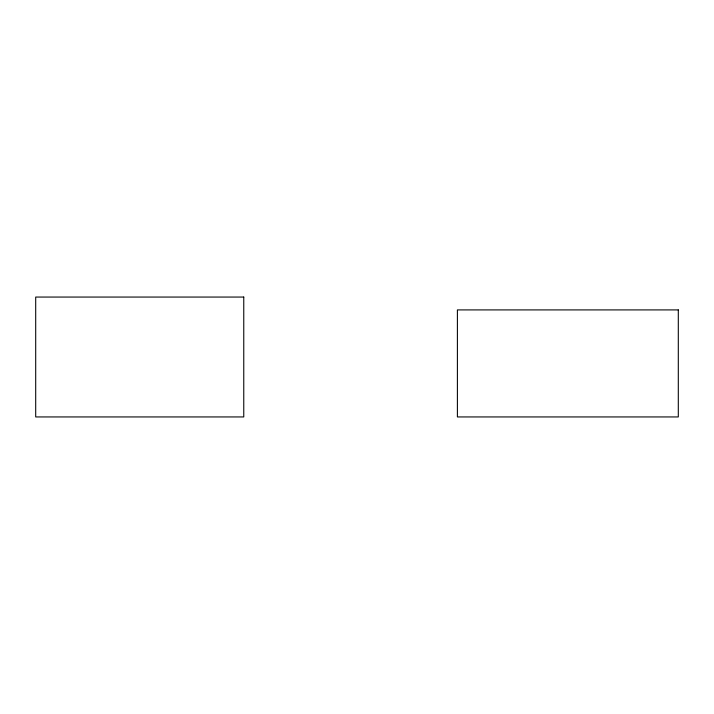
<?xml version="1.0" encoding="UTF-8"?>
<svg xmlns="http://www.w3.org/2000/svg" width="714" height="714" viewBox="0 0 714 714"><rect width="100%" height="100%" fill="white"/><g stroke="black" fill="none" stroke-linecap="round" stroke-linejoin="round"><path stroke-width="1.07" d="M243.76 297.06L35.7 297.06L35.7 416.94L243.76 416.94L243.76 297.06M678.3 309.912L457.397 309.912L457.397 416.94L678.3 416.94L678.3 309.912"/></g></svg>
